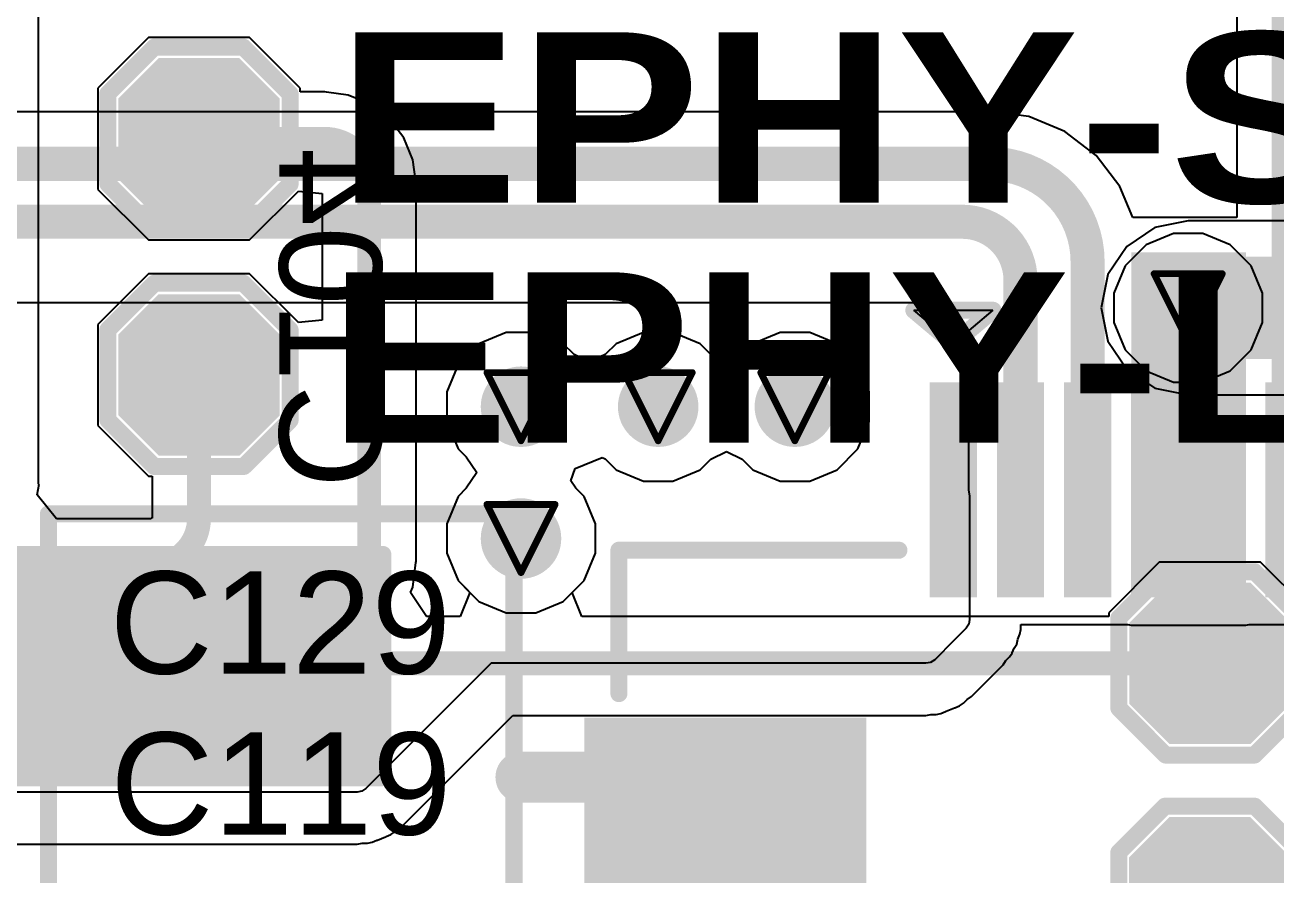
# Model space of a CAD drawing. Header units: inches. Extents: x 0 to 12.2, y 0 to 7.
# Drawn here: x 2.887 to 3.2541, y 1.9641 to 2.2135 of the extents above; entities that cross this region are included whole.
import ezdxf

# ---------------------------------------------------------------- set-up
doc = ezdxf.new("R2010")
doc.units = ezdxf.units.IN
doc.header["$MEASUREMENT"] = 0
for name, color, linetype in [('Bottom Layer', 5, 'Continuous'), ('Bottom Overlay', 54, 'Continuous'), ('Bottom Paste', 16, 'Continuous'), ('Bottom Solder', 6, 'Continuous'), ('Drill Drawing', 1, 'Continuous'), ('Layer 1', 16, 'Continuous'), ('Layer 2', 76, 'Continuous'), ('Top Layer', 1, 'Continuous'), ('Top Overlay', 2, 'Continuous'), ('Top Paste', 8, 'Continuous'), ('Top Solder', 216, 'Continuous'), ('Via Holes', 16, 'Continuous')]:
    doc.layers.add(name, color=color, linetype=linetype)
doc.styles.add('Arial', font='', dxfattribs={"height": 0.2})
doc.styles.add('Arial Black_Bold', font='', dxfattribs={"height": 0.2})
doc.styles.get('Arial').set_extended_font_data('Arial')
doc.styles.get('Arial Black_Bold').set_extended_font_data('Arial Black', bold=True)

# ---------------------------------------------------------------- blocks, each defined once
blk = doc.blocks.new('HX0_5_10P_XJH2_0_043_B_5')
at = {"layer": 'Bottom Layer'}
for points in [[(0.11614, 0.08465), (0.19488, 0.08465), (0.19488, 0.01772), (0.11614, 0.01772)], [(-0.01476, -0.02165), (-0.00492, -0.02165), (-0.00492, -0.08071), (-0.01476, -0.08071)], [(0.00492, -0.02165), (0.01476, -0.02165), (0.01476, -0.08071), (0.00492, -0.08071)], [(0.02461, -0.02165), (0.03445, -0.02165), (0.03445, -0.08071), (0.02461, -0.08071)], [(0.04429, -0.02165), (0.05413, -0.02165), (0.05413, -0.08071), (0.04429, -0.08071)], [(0.06398, -0.02165), (0.07382, -0.02165), (0.07382, -0.08071), (0.06398, -0.08071)], [(0.08366, -0.02165), (0.09351, -0.02165), (0.09351, -0.08071), (0.08366, -0.08071)]]:
    blk.add_hatch(color=5, dxfattribs=at).paths.add_polyline_path(points)
at = {"layer": 'Bottom Paste'}
for points in [[(0.11614, 0.08465), (0.19488, 0.08465), (0.19488, 0.01772), (0.11614, 0.01772)], [(-0.01476, -0.02165), (-0.00492, -0.02165), (-0.00492, -0.08071), (-0.01476, -0.08071)], [(0.00492, -0.02165), (0.01476, -0.02165), (0.01476, -0.08071), (0.00492, -0.08071)], [(0.02461, -0.02165), (0.03445, -0.02165), (0.03445, -0.08071), (0.02461, -0.08071)], [(0.04429, -0.02165), (0.05413, -0.02165), (0.05413, -0.08071), (0.04429, -0.08071)], [(0.06398, -0.02165), (0.07382, -0.02165), (0.07382, -0.08071), (0.06398, -0.08071)], [(0.08366, -0.02165), (0.09351, -0.02165), (0.09351, -0.08071), (0.08366, -0.08071)]]:
    blk.add_hatch(color=16, dxfattribs=at).paths.add_polyline_path(points)
at = {"layer": 'Bottom Solder'}
for points in [[(0.11414, 0.08665), (0.19688, 0.08665), (0.19688, 0.01572), (0.11414, 0.01572)], [(-0.01676, -0.01965), (-0.00292, -0.01965), (-0.00292, -0.08271), (-0.01676, -0.08271)], [(0.00292, -0.01965), (0.01676, -0.01965), (0.01676, -0.08271), (0.00292, -0.08271)], [(0.02261, -0.01965), (0.03645, -0.01965), (0.03645, -0.08271), (0.02261, -0.08271)], [(0.04229, -0.01965), (0.05613, -0.01965), (0.05613, -0.08271), (0.04229, -0.08271)], [(0.06198, -0.01965), (0.07582, -0.01965), (0.07582, -0.08271), (0.06198, -0.08271)], [(0.08166, -0.01965), (0.09551, -0.01965), (0.09551, -0.08271), (0.08166, -0.08271)]]:
    blk.add_hatch(color=6, dxfattribs=at).paths.add_polyline_path(points)
at = {"layer": 'Bottom Overlay'}
for points in [[(0.18673, 0.00862, 0.005, 0.005, 0), (0.18673, -0.03346, 0.005, 0.005, 0)], [(0.18673, -0.03346, 0.005, 0.005, 0), (0.10457, -0.03346, 0.005, 0.005, 0)]]:
    blk.add_lwpolyline(points, format="xyseb", dxfattribs=at)
for points in [[(0.18548, 0.00862, 0.0025, 0.0025, 1), (0.18798, 0.00862, 0.0025, 0.0025, 1)], [(0.10332, -0.03346, 0.0025, 0.0025, 1), (0.10582, -0.03346, 0.0025, 0.0025, 1)], [(0.18548, -0.03346, 0.0025, 0.0025, 1), (0.18798, -0.03346, 0.0025, 0.0025, 1)], [(0.18548, -0.03346, 0.0025, 0.0025, 1), (0.18798, -0.03346, 0.0025, 0.0025, 1)]]:
    blk.add_lwpolyline(points, format="xyseb", close=True, dxfattribs=at)
blk = doc.blocks.new('T____________0_5___29')
at = {"layer": 'Top Layer'}
blk.add_hatch(color=1, dxfattribs=at).paths.add_polyline_path([(0.00984, 0.01969), (-0.00984, 0.01969), (-0.01969, 0.00984), (-0.01969, -0.00984), (-0.00984, -0.01969), (0.00984, -0.01969), (0.01969, -0.00984), (0.01969, 0.00984)])
at = {"layer": 'Top Paste'}
blk.add_hatch(color=8, dxfattribs=at).paths.add_polyline_path([(0.00984, 0.01969), (-0.00984, 0.01969), (-0.01969, 0.00984), (-0.01969, -0.00984), (-0.00984, -0.01969), (0.00984, -0.01969), (0.01969, -0.00984), (0.01969, 0.00984)])
at = {"layer": 'Top Solder'}
blk.add_hatch(color=216, dxfattribs=at).paths.add_polyline_path([(0.01184, 0.02369), (-0.01184, 0.02369), (-0.02369, 0.01184), (-0.02369, -0.01184), (-0.01184, -0.02369), (0.01184, -0.02369), (0.02369, -0.01184), (0.02369, 0.01184)])
at = {"layer": 'Top Overlay'}
for points in [[(-0.02684, 0.01312, 0.005, 0.005, 0), (-0.01321, 0.02675, 0.005, 0.005, 0)], [(-0.01321, 0.02675, 0.005, 0.005, 0), (0.01325, 0.02675, 0.005, 0.005, 0)], [(0.02692, 0.01308, 0.005, 0.005, 0), (0.01325, 0.02675, 0.005, 0.005, 0)], [(-0.02684, -0.01316, 0.005, 0.005, 0), (-0.02684, 0.01312, 0.005, 0.005, 0)], [(0.02692, -0.01299, 0.005, 0.005, 0), (0.02692, 0.01308, 0.005, 0.005, 0)], [(-0.01328, -0.02672, 0.005, 0.005, 0), (-0.02684, -0.01316, 0.005, 0.005, 0)], [(0.01318, -0.02672, 0.005, 0.005, 0), (0.02692, -0.01299, 0.005, 0.005, 0)], [(0.01318, -0.02672, 0.005, 0.005, 0), (-0.01328, -0.02672, 0.005, 0.005, 0)]]:
    blk.add_lwpolyline(points, format="xyseb", dxfattribs=at)
for points in [[(-0.01446, 0.02675, 0.0025, 0.0025, 1), (-0.01196, 0.02675, 0.0025, 0.0025, 1)], [(-0.01446, 0.02675, 0.0025, 0.0025, 1), (-0.01196, 0.02675, 0.0025, 0.0025, 1)], [(0.012, 0.02675, 0.0025, 0.0025, 1), (0.0145, 0.02675, 0.0025, 0.0025, 1)], [(0.012, 0.02675, 0.0025, 0.0025, 1), (0.0145, 0.02675, 0.0025, 0.0025, 1)], [(-0.02809, 0.01312, 0.0025, 0.0025, 1), (-0.02559, 0.01312, 0.0025, 0.0025, 1)], [(-0.02809, 0.01312, 0.0025, 0.0025, 1), (-0.02559, 0.01312, 0.0025, 0.0025, 1)], [(0.02567, 0.01308, 0.0025, 0.0025, 1), (0.02816, 0.01308, 0.0025, 0.0025, 1)], [(0.02567, 0.01308, 0.0025, 0.0025, 1), (0.02816, 0.01308, 0.0025, 0.0025, 1)], [(-0.02809, -0.01316, 0.0025, 0.0025, 1), (-0.02559, -0.01316, 0.0025, 0.0025, 1)], [(-0.02809, -0.01316, 0.0025, 0.0025, 1), (-0.02559, -0.01316, 0.0025, 0.0025, 1)], [(0.02567, -0.01299, 0.0025, 0.0025, 1), (0.02816, -0.01299, 0.0025, 0.0025, 1)], [(0.02567, -0.01299, 0.0025, 0.0025, 1), (0.02816, -0.01299, 0.0025, 0.0025, 1)], [(-0.01453, -0.02672, 0.0025, 0.0025, 1), (-0.01203, -0.02672, 0.0025, 0.0025, 1)], [(-0.01453, -0.02672, 0.0025, 0.0025, 1), (-0.01203, -0.02672, 0.0025, 0.0025, 1)], [(0.01193, -0.02672, 0.0025, 0.0025, 1), (0.01443, -0.02672, 0.0025, 0.0025, 1)], [(0.01193, -0.02672, 0.0025, 0.0025, 1), (0.01443, -0.02672, 0.0025, 0.0025, 1)]]:
    blk.add_lwpolyline(points, format="xyseb", close=True, dxfattribs=at)
blk = doc.blocks.new('T____________0_5___30')
at = {"layer": 'Top Layer'}
blk.add_hatch(color=1, dxfattribs=at).paths.add_polyline_path([(0.00984, 0.01969), (-0.00984, 0.01969), (-0.01969, 0.00984), (-0.01969, -0.00984), (-0.00984, -0.01969), (0.00984, -0.01969), (0.01969, -0.00984), (0.01969, 0.00984)])
at = {"layer": 'Top Paste'}
blk.add_hatch(color=8, dxfattribs=at).paths.add_polyline_path([(0.00984, 0.01969), (-0.00984, 0.01969), (-0.01969, 0.00984), (-0.01969, -0.00984), (-0.00984, -0.01969), (0.00984, -0.01969), (0.01969, -0.00984), (0.01969, 0.00984)])
at = {"layer": 'Top Solder'}
blk.add_hatch(color=216, dxfattribs=at).paths.add_polyline_path([(0.01184, 0.02369), (-0.01184, 0.02369), (-0.02369, 0.01184), (-0.02369, -0.01184), (-0.01184, -0.02369), (0.01184, -0.02369), (0.02369, -0.01184), (0.02369, 0.01184)])
at = {"layer": 'Top Overlay'}
for points in [[(-0.02684, 0.01312, 0.005, 0.005, 0), (-0.01321, 0.02675, 0.005, 0.005, 0)], [(0.01325, 0.02675, 0.005, 0.005, 0), (-0.01321, 0.02675, 0.005, 0.005, 0)], [(0.02692, 0.01308, 0.005, 0.005, 0), (0.01325, 0.02675, 0.005, 0.005, 0)], [(-0.02685, -0.01316, 0.005, 0.005, 0), (-0.02684, 0.01312, 0.005, 0.005, 0)], [(0.02692, -0.01299, 0.005, 0.005, 0), (0.02692, 0.01308, 0.005, 0.005, 0)], [(-0.01328, -0.02672, 0.005, 0.005, 0), (-0.02685, -0.01316, 0.005, 0.005, 0)], [(0.01318, -0.02672, 0.005, 0.005, 0), (0.02692, -0.01299, 0.005, 0.005, 0)], [(0.01318, -0.02672, 0.005, 0.005, 0), (-0.01328, -0.02672, 0.005, 0.005, 0)]]:
    blk.add_lwpolyline(points, format="xyseb", dxfattribs=at)
for points in [[(-0.01446, 0.02675, 0.0025, 0.0025, 1), (-0.01196, 0.02675, 0.0025, 0.0025, 1)], [(-0.01446, 0.02675, 0.0025, 0.0025, 1), (-0.01196, 0.02675, 0.0025, 0.0025, 1)], [(0.012, 0.02675, 0.0025, 0.0025, 1), (0.0145, 0.02675, 0.0025, 0.0025, 1)], [(0.012, 0.02675, 0.0025, 0.0025, 1), (0.0145, 0.02675, 0.0025, 0.0025, 1)], [(-0.02809, 0.01312, 0.0025, 0.0025, 1), (-0.02559, 0.01312, 0.0025, 0.0025, 1)], [(-0.02809, 0.01312, 0.0025, 0.0025, 1), (-0.02559, 0.01312, 0.0025, 0.0025, 1)], [(0.02567, 0.01308, 0.0025, 0.0025, 1), (0.02817, 0.01308, 0.0025, 0.0025, 1)], [(0.02567, 0.01308, 0.0025, 0.0025, 1), (0.02817, 0.01308, 0.0025, 0.0025, 1)], [(-0.02809, -0.01316, 0.0025, 0.0025, 1), (-0.02559, -0.01316, 0.0025, 0.0025, 1)], [(-0.02809, -0.01316, 0.0025, 0.0025, 1), (-0.02559, -0.01316, 0.0025, 0.0025, 1)], [(0.02567, -0.01299, 0.0025, 0.0025, 1), (0.02817, -0.01299, 0.0025, 0.0025, 1)], [(0.02567, -0.01299, 0.0025, 0.0025, 1), (0.02817, -0.01299, 0.0025, 0.0025, 1)], [(-0.01453, -0.02672, 0.0025, 0.0025, 1), (-0.01203, -0.02672, 0.0025, 0.0025, 1)], [(-0.01453, -0.02672, 0.0025, 0.0025, 1), (-0.01203, -0.02672, 0.0025, 0.0025, 1)], [(0.01193, -0.02672, 0.0025, 0.0025, 1), (0.01443, -0.02672, 0.0025, 0.0025, 1)], [(0.01193, -0.02672, 0.0025, 0.0025, 1), (0.01443, -0.02672, 0.0025, 0.0025, 1)]]:
    blk.add_lwpolyline(points, format="xyseb", close=True, dxfattribs=at)
blk = doc.blocks.new('T____________0_5___38')
at = {"layer": 'Top Layer'}
blk.add_hatch(color=1, dxfattribs=at).paths.add_polyline_path([(0.00984, 0.01969), (-0.00984, 0.01969), (-0.01969, 0.00984), (-0.01969, -0.00984), (-0.00984, -0.01969), (0.00984, -0.01969), (0.01969, -0.00984), (0.01969, 0.00984)])
at = {"layer": 'Top Paste'}
blk.add_hatch(color=8, dxfattribs=at).paths.add_polyline_path([(0.00984, 0.01969), (-0.00984, 0.01969), (-0.01969, 0.00984), (-0.01969, -0.00984), (-0.00984, -0.01969), (0.00984, -0.01969), (0.01969, -0.00984), (0.01969, 0.00984)])
at = {"layer": 'Top Solder'}
blk.add_hatch(color=216, dxfattribs=at).paths.add_polyline_path([(0.01184, 0.02369), (-0.01184, 0.02369), (-0.02369, 0.01184), (-0.02369, -0.01184), (-0.01184, -0.02369), (0.01184, -0.02369), (0.02369, -0.01184), (0.02369, 0.01184)])
at = {"layer": 'Top Overlay'}
for points in [[(-0.01321, 0.02675, 0.005, 0.005, 0), (-0.02684, 0.01312, 0.005, 0.005, 0)], [(-0.01321, 0.02675, 0.005, 0.005, 0), (0.01325, 0.02675, 0.005, 0.005, 0)], [(0.01325, 0.02675, 0.005, 0.005, 0), (0.02692, 0.01308, 0.005, 0.005, 0)], [(-0.02684, 0.01312, 0.005, 0.005, 0), (-0.02684, -0.01316, 0.005, 0.005, 0)], [(0.02692, 0.01308, 0.005, 0.005, 0), (0.02692, -0.01299, 0.005, 0.005, 0)], [(-0.02684, -0.01316, 0.005, 0.005, 0), (-0.01328, -0.02672, 0.005, 0.005, 0)], [(0.02692, -0.01299, 0.005, 0.005, 0), (0.01318, -0.02672, 0.005, 0.005, 0)], [(-0.01328, -0.02672, 0.005, 0.005, 0), (0.01318, -0.02672, 0.005, 0.005, 0)]]:
    blk.add_lwpolyline(points, format="xyseb", dxfattribs=at)
for points in [[(-0.01446, 0.02675, 0.0025, 0.0025, 1), (-0.01196, 0.02675, 0.0025, 0.0025, 1)], [(-0.01446, 0.02675, 0.0025, 0.0025, 1), (-0.01196, 0.02675, 0.0025, 0.0025, 1)], [(0.012, 0.02675, 0.0025, 0.0025, 1), (0.0145, 0.02675, 0.0025, 0.0025, 1)], [(0.012, 0.02675, 0.0025, 0.0025, 1), (0.0145, 0.02675, 0.0025, 0.0025, 1)], [(-0.02809, 0.01312, 0.0025, 0.0025, 1), (-0.02559, 0.01312, 0.0025, 0.0025, 1)], [(-0.02809, 0.01312, 0.0025, 0.0025, 1), (-0.02559, 0.01312, 0.0025, 0.0025, 1)], [(0.02567, 0.01308, 0.0025, 0.0025, 1), (0.02817, 0.01308, 0.0025, 0.0025, 1)], [(0.02567, 0.01308, 0.0025, 0.0025, 1), (0.02817, 0.01308, 0.0025, 0.0025, 1)], [(-0.02809, -0.01316, 0.0025, 0.0025, 1), (-0.02559, -0.01316, 0.0025, 0.0025, 1)], [(-0.02809, -0.01316, 0.0025, 0.0025, 1), (-0.02559, -0.01316, 0.0025, 0.0025, 1)], [(0.02567, -0.01299, 0.0025, 0.0025, 1), (0.02817, -0.01299, 0.0025, 0.0025, 1)], [(0.02567, -0.01299, 0.0025, 0.0025, 1), (0.02817, -0.01299, 0.0025, 0.0025, 1)], [(-0.01453, -0.02672, 0.0025, 0.0025, 1), (-0.01203, -0.02672, 0.0025, 0.0025, 1)], [(-0.01453, -0.02672, 0.0025, 0.0025, 1), (-0.01203, -0.02672, 0.0025, 0.0025, 1)], [(0.01193, -0.02672, 0.0025, 0.0025, 1), (0.01443, -0.02672, 0.0025, 0.0025, 1)], [(0.01193, -0.02672, 0.0025, 0.0025, 1), (0.01443, -0.02672, 0.0025, 0.0025, 1)]]:
    blk.add_lwpolyline(points, format="xyseb", close=True, dxfattribs=at)
blk = doc.blocks.new('T____________0_5___39')
at = {"layer": 'Top Layer'}
blk.add_hatch(color=1, dxfattribs=at).paths.add_polyline_path([(0.00984, 0.01969), (-0.00984, 0.01969), (-0.01969, 0.00984), (-0.01969, -0.00984), (-0.00984, -0.01969), (0.00984, -0.01969), (0.01969, -0.00984), (0.01969, 0.00984)])
at = {"layer": 'Top Paste'}
blk.add_hatch(color=8, dxfattribs=at).paths.add_polyline_path([(0.00984, 0.01969), (-0.00984, 0.01969), (-0.01969, 0.00984), (-0.01969, -0.00984), (-0.00984, -0.01969), (0.00984, -0.01969), (0.01969, -0.00984), (0.01969, 0.00984)])
at = {"layer": 'Top Solder'}
blk.add_hatch(color=216, dxfattribs=at).paths.add_polyline_path([(0.01184, 0.02369), (-0.01184, 0.02369), (-0.02369, 0.01184), (-0.02369, -0.01184), (-0.01184, -0.02369), (0.01184, -0.02369), (0.02369, -0.01184), (0.02369, 0.01184)])
at = {"layer": 'Top Overlay'}
for points in [[(-0.01321, 0.02675, 0.005, 0.005, 0), (-0.02684, 0.01312, 0.005, 0.005, 0)], [(-0.01321, 0.02675, 0.005, 0.005, 0), (0.01325, 0.02675, 0.005, 0.005, 0)], [(0.01325, 0.02675, 0.005, 0.005, 0), (0.02692, 0.01308, 0.005, 0.005, 0)], [(-0.02684, 0.01312, 0.005, 0.005, 0), (-0.02684, -0.01316, 0.005, 0.005, 0)], [(0.02692, 0.01308, 0.005, 0.005, 0), (0.02692, -0.01299, 0.005, 0.005, 0)], [(-0.02684, -0.01316, 0.005, 0.005, 0), (-0.01328, -0.02672, 0.005, 0.005, 0)], [(0.02692, -0.01299, 0.005, 0.005, 0), (0.01318, -0.02672, 0.005, 0.005, 0)], [(-0.01328, -0.02672, 0.005, 0.005, 0), (0.01318, -0.02672, 0.005, 0.005, 0)]]:
    blk.add_lwpolyline(points, format="xyseb", dxfattribs=at)
for points in [[(-0.01446, 0.02675, 0.0025, 0.0025, 1), (-0.01196, 0.02675, 0.0025, 0.0025, 1)], [(-0.01446, 0.02675, 0.0025, 0.0025, 1), (-0.01196, 0.02675, 0.0025, 0.0025, 1)], [(0.012, 0.02675, 0.0025, 0.0025, 1), (0.0145, 0.02675, 0.0025, 0.0025, 1)], [(0.012, 0.02675, 0.0025, 0.0025, 1), (0.0145, 0.02675, 0.0025, 0.0025, 1)], [(-0.02809, 0.01312, 0.0025, 0.0025, 1), (-0.02559, 0.01312, 0.0025, 0.0025, 1)], [(-0.02809, 0.01312, 0.0025, 0.0025, 1), (-0.02559, 0.01312, 0.0025, 0.0025, 1)], [(0.02567, 0.01308, 0.0025, 0.0025, 1), (0.02817, 0.01308, 0.0025, 0.0025, 1)], [(0.02567, 0.01308, 0.0025, 0.0025, 1), (0.02817, 0.01308, 0.0025, 0.0025, 1)], [(-0.02809, -0.01316, 0.0025, 0.0025, 1), (-0.02559, -0.01316, 0.0025, 0.0025, 1)], [(-0.02809, -0.01316, 0.0025, 0.0025, 1), (-0.02559, -0.01316, 0.0025, 0.0025, 1)], [(0.02567, -0.01299, 0.0025, 0.0025, 1), (0.02817, -0.01299, 0.0025, 0.0025, 1)], [(0.02567, -0.01299, 0.0025, 0.0025, 1), (0.02817, -0.01299, 0.0025, 0.0025, 1)], [(-0.01453, -0.02672, 0.0025, 0.0025, 1), (-0.01203, -0.02672, 0.0025, 0.0025, 1)], [(-0.01453, -0.02672, 0.0025, 0.0025, 1), (-0.01203, -0.02672, 0.0025, 0.0025, 1)], [(0.01193, -0.02672, 0.0025, 0.0025, 1), (0.01443, -0.02672, 0.0025, 0.0025, 1)], [(0.01193, -0.02672, 0.0025, 0.0025, 1), (0.01443, -0.02672, 0.0025, 0.0025, 1)]]:
    blk.add_lwpolyline(points, format="xyseb", close=True, dxfattribs=at)
blk = doc.blocks.new('C___1210_B_252')
at = {"layer": 'Bottom Layer'}
for points in [[(-0.08, 0.055), (-0.02, 0.055), (-0.02, -0.055), (-0.08, -0.055)], [(0.02, 0.055), (0.08, 0.055), (0.08, -0.055), (0.02, -0.055)]]:
    blk.add_hatch(color=5, dxfattribs=at).paths.add_polyline_path(points)
at = {"layer": 'Bottom Paste'}
for points in [[(-0.08, 0.055), (-0.02, 0.055), (-0.02, -0.055), (-0.08, -0.055)], [(0.02, 0.055), (0.08, 0.055), (0.08, -0.055), (0.02, -0.055)]]:
    blk.add_hatch(color=16, dxfattribs=at).paths.add_polyline_path(points)
at = {"layer": 'Bottom Solder'}
for points in [[(-0.084, 0.059), (-0.016, 0.059), (-0.016, -0.059), (-0.084, -0.059)], [(0.016, 0.059), (0.084, 0.059), (0.084, -0.059), (0.016, -0.059)]]:
    blk.add_hatch(color=6, dxfattribs=at).paths.add_polyline_path(points)
at = {"layer": 'Bottom Overlay'}
for points in [[(-0.084, 0.059, 0.005, 0.005, 0), (-0.084, -0.059, 0.005, 0.005, 0)], [(-0.084, 0.059, 0.005, 0.005, 0), (-0.023, 0.059, 0.005, 0.005, 0)], [(0.084, 0.059, 0.005, 0.005, 0), (0.023, 0.059, 0.005, 0.005, 0)], [(0.084, 0.059, 0.005, 0.005, 0), (0.084, -0.059, 0.005, 0.005, 0)], [(-0.084, -0.059, 0.005, 0.005, 0), (-0.023, -0.059, 0.005, 0.005, 0)], [(0.084, -0.059, 0.005, 0.005, 0), (0.023, -0.059, 0.005, 0.005, 0)]]:
    blk.add_lwpolyline(points, format="xyseb", dxfattribs=at)
for points in [[(-0.08525, 0.059, 0.0025, 0.0025, 1), (-0.08275, 0.059, 0.0025, 0.0025, 1)], [(-0.08525, 0.059, 0.0025, 0.0025, 1), (-0.08275, 0.059, 0.0025, 0.0025, 1)], [(-0.02425, 0.059, 0.0025, 0.0025, 1), (-0.02175, 0.059, 0.0025, 0.0025, 1)], [(0.02175, 0.059, 0.0025, 0.0025, 1), (0.02425, 0.059, 0.0025, 0.0025, 1)], [(0.08275, 0.059, 0.0025, 0.0025, 1), (0.08525, 0.059, 0.0025, 0.0025, 1)], [(0.08275, 0.059, 0.0025, 0.0025, 1), (0.08525, 0.059, 0.0025, 0.0025, 1)], [(-0.08525, -0.059, 0.0025, 0.0025, 1), (-0.08275, -0.059, 0.0025, 0.0025, 1)], [(-0.08525, -0.059, 0.0025, 0.0025, 1), (-0.08275, -0.059, 0.0025, 0.0025, 1)], [(-0.02425, -0.059, 0.0025, 0.0025, 1), (-0.02175, -0.059, 0.0025, 0.0025, 1)], [(0.02175, -0.059, 0.0025, 0.0025, 1), (0.02425, -0.059, 0.0025, 0.0025, 1)], [(0.08275, -0.059, 0.0025, 0.0025, 1), (0.08525, -0.059, 0.0025, 0.0025, 1)], [(0.08275, -0.059, 0.0025, 0.0025, 1), (0.08525, -0.059, 0.0025, 0.0025, 1)]]:
    blk.add_lwpolyline(points, format="xyseb", close=True, dxfattribs=at)

msp = doc.modelspace()

# ---------------------------------------------------------------- hatches: boundary and pattern name
at = {"layer": 'Bottom Layer'}
msp.add_hatch(color=5, dxfattribs=at).paths.add_polyline_path([(3.21158, 2.04755), (3.24523, 2.04755), (3.24523, 2.14673), (3.21158, 2.14673)])
h = msp.add_hatch(color=5, dxfattribs=at)
edge = h.paths.add_edge_path()
edge.add_arc((3.22831, 2.13047), 0.01181, 0, 360)
h = msp.add_hatch(color=5, dxfattribs=at)
edge = h.paths.add_edge_path()
edge.add_arc((3.03254, 2.10146), 0.01181, 0, 360)
h = msp.add_hatch(color=5, dxfattribs=at)
edge = h.paths.add_edge_path()
edge.add_arc((3.07279, 2.10146), 0.01181, 0, 360)
h = msp.add_hatch(color=5, dxfattribs=at)
edge = h.paths.add_edge_path()
edge.add_arc((3.1129, 2.10146), 0.01181, 0, 360)
h = msp.add_hatch(color=5, dxfattribs=at)
edge = h.paths.add_edge_path()
edge.add_arc((3.03254, 2.06278), 0.01181, 0, 360)
at = {"layer": 'Layer 1'}
h = msp.add_hatch(color=16, dxfattribs=at)
edge = h.paths.add_edge_path()
edge.add_arc((3.22831, 2.13047), 0.01181, 0, 360)
h = msp.add_hatch(color=16, dxfattribs=at)
edge = h.paths.add_edge_path()
edge.add_arc((3.03254, 2.10146), 0.01181, 0, 360)
h = msp.add_hatch(color=16, dxfattribs=at)
edge = h.paths.add_edge_path()
edge.add_arc((3.07279, 2.10146), 0.01181, 0, 360)
h = msp.add_hatch(color=16, dxfattribs=at)
edge = h.paths.add_edge_path()
edge.add_arc((3.1129, 2.10146), 0.01181, 0, 360)
h = msp.add_hatch(color=16, dxfattribs=at)
edge = h.paths.add_edge_path()
edge.add_arc((3.03254, 2.06278), 0.01181, 0, 360)
at = {"layer": 'Layer 2'}
h = msp.add_hatch(color=76, dxfattribs=at)
edge = h.paths.add_edge_path()
edge.add_arc((3.22831, 2.13047), 0.01181, 0, 360)
h = msp.add_hatch(color=76, dxfattribs=at)
edge = h.paths.add_edge_path()
edge.add_arc((3.03254, 2.10146), 0.01181, 0, 360)
h = msp.add_hatch(color=76, dxfattribs=at)
edge = h.paths.add_edge_path()
edge.add_arc((3.07279, 2.10146), 0.01181, 0, 360)
h = msp.add_hatch(color=76, dxfattribs=at)
edge = h.paths.add_edge_path()
edge.add_arc((3.1129, 2.10146), 0.01181, 0, 360)
h = msp.add_hatch(color=76, dxfattribs=at)
edge = h.paths.add_edge_path()
edge.add_arc((3.03254, 2.06278), 0.01181, 0, 360)
at = {"layer": 'Top Layer'}
h = msp.add_hatch(color=1, dxfattribs=at)
edge = h.paths.add_edge_path()
edge.add_arc((3.22831, 2.13047), 0.01181, 0, 360)
h = msp.add_hatch(color=1, dxfattribs=at)
edge = h.paths.add_edge_path()
edge.add_arc((3.03254, 2.10146), 0.01181, 0, 360)
h = msp.add_hatch(color=1, dxfattribs=at)
edge = h.paths.add_edge_path()
edge.add_arc((3.07279, 2.10146), 0.01181, 0, 360)
h = msp.add_hatch(color=1, dxfattribs=at)
edge = h.paths.add_edge_path()
edge.add_arc((3.1129, 2.10146), 0.01181, 0, 360)
h = msp.add_hatch(color=1, dxfattribs=at)
edge = h.paths.add_edge_path()
edge.add_arc((3.03254, 2.06278), 0.01181, 0, 360)
at = {"layer": 'Via Holes'}
h = msp.add_hatch(color=7, dxfattribs=at)
edge = h.paths.add_edge_path()
edge.add_arc((3.22831, 2.13047), 0.00591, 0, 360)
h = msp.add_hatch(color=7, dxfattribs=at)
edge = h.paths.add_edge_path()
edge.add_arc((3.03254, 2.10146), 0.00591, 0, 360)
h = msp.add_hatch(color=7, dxfattribs=at)
edge = h.paths.add_edge_path()
edge.add_arc((3.07279, 2.10146), 0.00591, 0, 360)
h = msp.add_hatch(color=7, dxfattribs=at)
edge = h.paths.add_edge_path()
edge.add_arc((3.1129, 2.10146), 0.00591, 0, 360)
h = msp.add_hatch(color=7, dxfattribs=at)
edge = h.paths.add_edge_path()
edge.add_arc((3.03254, 2.06278), 0.00591, 0, 360)

# ---------------------------------------------------------------- linework, layer by layer
at = {"layer": 'Bottom Layer'}
for p, q in [((3.24255, 3.03456), (3.24255, 2.15693)), ((3.17011, 2.18802), (2.67683, 2.18802)), ((3.18151, 2.1866), (3.17011, 2.1881)), ((3.17011, 2.1881), (3.17011, 2.18802)), ((3.19214, 2.1822), (3.18151, 2.1866)), ((3.20126, 2.1752), (3.19214, 2.1822)), ((3.20826, 2.16608), (3.20126, 2.1752)), ((3.21205, 2.15693), (3.20826, 2.16608)), ((3.24255, 2.15693), (3.21205, 2.15693)), ((2.76031, 2.132), (3.15351, 2.132)), ((3.15351, 2.132), (3.16293, 2.12258)), ((3.16293, 2.12258), (3.16381, 2.1217)), ((3.16381, 2.1217), (3.16381, 2.07707)), ((3.16381, 2.07707), (3.16418, 2.0752)), ((3.16418, 2.0752), (3.16418, 2.03905)), ((3.1639, 2.03765), (3.16312, 2.03647)), ((3.16418, 2.03905), (3.1639, 2.03766)), ((3.1639, 2.03766), (3.1639, 2.03765)), ((3.17918, 2.03607), (3.17918, 2.03755)), ((3.17918, 2.03755), (3.21059, 2.03755)), ((3.21059, 2.03755), (3.21158, 2.03735)), ((3.21158, 2.03735), (3.24523, 2.03735)), ((3.24523, 2.03735), (3.24621, 2.03755)), ((3.24621, 2.03755), (3.25308, 2.03755)), ((3.25308, 2.03755), (3.25308, 2.03755)), ((3.25308, 2.03755), (3.31213, 2.03755)), ((3.16312, 2.03647), (3.15952, 2.03282)), ((3.17833, 2.03328), (3.1789, 2.03467)), ((3.1789, 2.03467), (3.17918, 2.03607)), ((3.15952, 2.03282), (3.15392, 2.02722)), ((3.17668, 2.02925), (3.17722, 2.03059)), ((3.17722, 2.03059), (3.17803, 2.0318)), ((3.17803, 2.0318), (3.17833, 2.03328)), ((3.15274, 2.02643), (3.15135, 2.02616)), ((3.15392, 2.02722), (3.15274, 2.02643)), ((3.17401, 2.02574), (3.17484, 2.02699)), ((3.17484, 2.02699), (3.1759, 2.02807)), ((3.1759, 2.02807), (3.17662, 2.02916)), ((3.17662, 2.02916), (3.17668, 2.02925)), ((3.17662, 2.02916), (3.17662, 2.02916)), ((3.17662, 2.02916), (3.17662, 2.02916)), ((3.02377, 2.02616), (3.01929, 2.02168)), ((3.15135, 2.02616), (3.02377, 2.02616)), ((3.17041, 2.02208), (3.17401, 2.02574)), ((3.01929, 2.02168), (2.98704, 1.98943)), ((3.01929, 2.02168), (3.01929, 2.02168)), ((3.16474, 2.01641), (3.17033, 2.022)), ((3.17033, 2.022), (3.17037, 2.02205)), ((3.17037, 2.02205), (3.17041, 2.02208)), ((3.16242, 2.01451), (3.16349, 2.01557)), ((3.16349, 2.01557), (3.16474, 2.01641)), ((3.15573, 2.01143), (3.15712, 2.01201)), ((3.15712, 2.01201), (3.15721, 2.01203)), ((3.15721, 2.01203), (3.15728, 2.01208)), ((3.15728, 2.01208), (3.15969, 2.01308)), ((3.15969, 2.01308), (3.15978, 2.01309)), ((3.15978, 2.01309), (3.15985, 2.01314)), ((3.15985, 2.01314), (3.16124, 2.01372)), ((3.16124, 2.01372), (3.16242, 2.01451)), ((2.99785, 1.97861), (3.0301, 2.01086)), ((3.0301, 2.01086), (3.15135, 2.01086)), ((3.15135, 2.01086), (3.15283, 2.01116)), ((3.15283, 2.01116), (3.15434, 2.01116)), ((3.15434, 2.01116), (3.15573, 2.01143)), ((2.98447, 1.98836), (2.76486, 1.98836)), ((2.98586, 1.98864), (2.98447, 1.98836)), ((2.98704, 1.98943), (2.98586, 1.98864)), ((2.9966, 1.97778), (2.99785, 1.97861)), ((2.99039, 1.97428), (2.99281, 1.97528)), ((2.99281, 1.97528), (2.99289, 1.9753)), ((2.99289, 1.9753), (2.99296, 1.97535)), ((2.99296, 1.97535), (2.99436, 1.97592)), ((2.99436, 1.97592), (2.99554, 1.97671)), ((2.99554, 1.97671), (2.9966, 1.97778)), ((2.76486, 1.97307), (2.98447, 1.97307)), ((2.98447, 1.97307), (2.98594, 1.97336)), ((2.98594, 1.97336), (2.98745, 1.97336)), ((2.98745, 1.97336), (2.98884, 1.97364)), ((2.98884, 1.97364), (2.99023, 1.97422)), ((2.99023, 1.97422), (2.99032, 1.97423)), ((2.99032, 1.97423), (2.99039, 1.97428))]:
    msp.add_line(p, q, dxfattribs=at)
for points in [[(3.25784, 2.07707, 0.01, 0.01, 0), (3.25784, 3.03456, 0.01, 0.01, 0)], [(2.67683, 2.17273, 0.01, 0.01, 0), (3.17011, 2.17273, 0.01, 0.01, 0)], [(3.17011, 2.17273, 0.01, 0.01, -0.414214), (3.19879, 2.14405, 0.01, 0.01, 0)], [(2.67683, 2.15573, 0.01, 0.01, 0), (3.16205, 2.15573, 0.01, 0.01, 0)], [(3.16205, 2.15573, 0.01, 0.01, -0.414214), (3.1791, 2.13867, 0.01, 0.01, 0)], [(3.19879, 2.07707, 0.01, 0.01, 0), (3.19879, 2.14405, 0.01, 0.01, 0)], [(3.1791, 2.07707, 0.01, 0.01, 0), (3.1791, 2.13867, 0.01, 0.01, 0)], [(3.03254, 1.99274, 0.015, 0.015, 0), (3.07446, 1.99274, 0.015, 0.015, 0)], [(3.07446, 1.99274, 0.015, 0.015, 0), (3.09249, 1.97471, 0.015, 0.015, 0)]]:
    msp.add_lwpolyline(points, format="xyseb", dxfattribs=at)
for points in [[(3.16761, 2.17273, 0.005, 0.005, 1), (3.17261, 2.17273, 0.005, 0.005, 1)], [(3.16761, 2.17273, 0.005, 0.005, 1), (3.17261, 2.17273, 0.005, 0.005, 1)], [(3.15955, 2.15573, 0.005, 0.005, 1), (3.16455, 2.15573, 0.005, 0.005, 1)], [(3.15955, 2.15573, 0.005, 0.005, 1), (3.16455, 2.15573, 0.005, 0.005, 1)], [(3.19629, 2.14405, 0.005, 0.005, 1), (3.20129, 2.14405, 0.005, 0.005, 1)], [(3.19629, 2.14405, 0.005, 0.005, 1), (3.20129, 2.14405, 0.005, 0.005, 1)], [(3.1766, 2.13867, 0.005, 0.005, 1), (3.1816, 2.13867, 0.005, 0.005, 1)], [(3.1766, 2.13867, 0.005, 0.005, 1), (3.1816, 2.13867, 0.005, 0.005, 1)], [(3.1766, 2.07707, 0.005, 0.005, 1), (3.1816, 2.07707, 0.005, 0.005, 1)], [(3.19629, 2.07707, 0.005, 0.005, 1), (3.20129, 2.07707, 0.005, 0.005, 1)], [(3.25534, 2.07707, 0.005, 0.005, 1), (3.26034, 2.07707, 0.005, 0.005, 1)], [(3.02879, 1.99274, 0.0075, 0.0075, 1), (3.03629, 1.99274, 0.0075, 0.0075, 1)], [(3.07071, 1.99274, 0.0075, 0.0075, 1), (3.07821, 1.99274, 0.0075, 0.0075, 1)], [(3.07071, 1.99274, 0.0075, 0.0075, 1), (3.07821, 1.99274, 0.0075, 0.0075, 1)], [(3.08874, 1.97471, 0.0075, 0.0075, 1), (3.09624, 1.97471, 0.0075, 0.0075, 1)]]:
    msp.add_lwpolyline(points, format="xyseb", close=True, dxfattribs=at)
at = {"layer": 'Bottom Overlay'}
for p, q in [((3.15942, 2.12), (3.14781, 2.12975)), ((3.14781, 2.12975), (3.17103, 2.12975)), ((3.17103, 2.12975), (3.15942, 2.12))]:
    msp.add_line(p, q, dxfattribs=at)
for points in [[(3.14781, 2.12975, 0.005, 0.005, 0), (3.17103, 2.12975, 0.005, 0.005, 0)], [(3.14781, 2.12975, 0.005, 0.005, 0), (3.15942, 2.12, 0.005, 0.005, 0)], [(3.15942, 2.12, 0.005, 0.005, 0), (3.17103, 2.12975, 0.005, 0.005, 0)]]:
    msp.add_lwpolyline(points, format="xyseb", dxfattribs=at)
for points in [[(3.14656, 2.12975, 0.0025, 0.0025, 1), (3.14906, 2.12975, 0.0025, 0.0025, 1)], [(3.14656, 2.12975, 0.0025, 0.0025, 1), (3.14906, 2.12975, 0.0025, 0.0025, 1)], [(3.16978, 2.12975, 0.0025, 0.0025, 1), (3.17228, 2.12975, 0.0025, 0.0025, 1)], [(3.16978, 2.12975, 0.0025, 0.0025, 1), (3.17228, 2.12975, 0.0025, 0.0025, 1)], [(3.15817, 2.12, 0.0025, 0.0025, 1), (3.16067, 2.12, 0.0025, 0.0025, 1)], [(3.15817, 2.12, 0.0025, 0.0025, 1), (3.16067, 2.12, 0.0025, 0.0025, 1)]]:
    msp.add_lwpolyline(points, format="xyseb", close=True, dxfattribs=at)
at = {"layer": 'Drill Drawing'}
for points in [[(3.21831, 2.14047, 0.002, 0.002, 0), (3.23831, 2.14047, 0.002, 0.002, 0)], [(3.21831, 2.14047, 0.002, 0.002, 0), (3.22831, 2.12047, 0.002, 0.002, 0)], [(3.22831, 2.12047, 0.002, 0.002, 0), (3.23831, 2.14047, 0.002, 0.002, 0)], [(3.02254, 2.11146, 0.002, 0.002, 0), (3.04254, 2.11146, 0.002, 0.002, 0)], [(3.02254, 2.11146, 0.002, 0.002, 0), (3.03254, 2.09146, 0.002, 0.002, 0)], [(3.03254, 2.09146, 0.002, 0.002, 0), (3.04254, 2.11146, 0.002, 0.002, 0)], [(3.06279, 2.11146, 0.002, 0.002, 0), (3.08279, 2.11146, 0.002, 0.002, 0)], [(3.06279, 2.11146, 0.002, 0.002, 0), (3.07279, 2.09146, 0.002, 0.002, 0)], [(3.07279, 2.09146, 0.002, 0.002, 0), (3.08279, 2.11146, 0.002, 0.002, 0)], [(3.1029, 2.11146, 0.002, 0.002, 0), (3.1229, 2.11146, 0.002, 0.002, 0)], [(3.1029, 2.11146, 0.002, 0.002, 0), (3.1129, 2.09146, 0.002, 0.002, 0)], [(3.1129, 2.09146, 0.002, 0.002, 0), (3.1229, 2.11146, 0.002, 0.002, 0)], [(3.02254, 2.07278, 0.002, 0.002, 0), (3.04254, 2.07278, 0.002, 0.002, 0)], [(3.02254, 2.07278, 0.002, 0.002, 0), (3.03254, 2.05278, 0.002, 0.002, 0)], [(3.03254, 2.05278, 0.002, 0.002, 0), (3.04254, 2.07278, 0.002, 0.002, 0)]]:
    msp.add_lwpolyline(points, format="xyseb", dxfattribs=at)
for points in [[(3.21781, 2.14047, 0.001, 0.001, 1), (3.21881, 2.14047, 0.001, 0.001, 1)], [(3.21781, 2.14047, 0.001, 0.001, 1), (3.21881, 2.14047, 0.001, 0.001, 1)], [(3.23781, 2.14047, 0.001, 0.001, 1), (3.23881, 2.14047, 0.001, 0.001, 1)], [(3.23781, 2.14047, 0.001, 0.001, 1), (3.23881, 2.14047, 0.001, 0.001, 1)], [(3.22781, 2.12047, 0.001, 0.001, 1), (3.22881, 2.12047, 0.001, 0.001, 1)], [(3.22781, 2.12047, 0.001, 0.001, 1), (3.22881, 2.12047, 0.001, 0.001, 1)], [(3.02204, 2.11146, 0.001, 0.001, 1), (3.02304, 2.11146, 0.001, 0.001, 1)], [(3.02204, 2.11146, 0.001, 0.001, 1), (3.02304, 2.11146, 0.001, 0.001, 1)], [(3.04204, 2.11146, 0.001, 0.001, 1), (3.04304, 2.11146, 0.001, 0.001, 1)], [(3.04204, 2.11146, 0.001, 0.001, 1), (3.04304, 2.11146, 0.001, 0.001, 1)], [(3.06229, 2.11146, 0.001, 0.001, 1), (3.06329, 2.11146, 0.001, 0.001, 1)], [(3.06229, 2.11146, 0.001, 0.001, 1), (3.06329, 2.11146, 0.001, 0.001, 1)], [(3.08229, 2.11146, 0.001, 0.001, 1), (3.08329, 2.11146, 0.001, 0.001, 1)], [(3.08229, 2.11146, 0.001, 0.001, 1), (3.08329, 2.11146, 0.001, 0.001, 1)], [(3.1024, 2.11146, 0.001, 0.001, 1), (3.1034, 2.11146, 0.001, 0.001, 1)], [(3.1024, 2.11146, 0.001, 0.001, 1), (3.1034, 2.11146, 0.001, 0.001, 1)], [(3.1224, 2.11146, 0.001, 0.001, 1), (3.1234, 2.11146, 0.001, 0.001, 1)], [(3.1224, 2.11146, 0.001, 0.001, 1), (3.1234, 2.11146, 0.001, 0.001, 1)], [(3.03204, 2.09146, 0.001, 0.001, 1), (3.03304, 2.09146, 0.001, 0.001, 1)], [(3.03204, 2.09146, 0.001, 0.001, 1), (3.03304, 2.09146, 0.001, 0.001, 1)], [(3.07229, 2.09146, 0.001, 0.001, 1), (3.07329, 2.09146, 0.001, 0.001, 1)], [(3.07229, 2.09146, 0.001, 0.001, 1), (3.07329, 2.09146, 0.001, 0.001, 1)], [(3.1124, 2.09146, 0.001, 0.001, 1), (3.1134, 2.09146, 0.001, 0.001, 1)], [(3.1124, 2.09146, 0.001, 0.001, 1), (3.1134, 2.09146, 0.001, 0.001, 1)], [(3.02204, 2.07278, 0.001, 0.001, 1), (3.02304, 2.07278, 0.001, 0.001, 1)], [(3.02204, 2.07278, 0.001, 0.001, 1), (3.02304, 2.07278, 0.001, 0.001, 1)], [(3.04204, 2.07278, 0.001, 0.001, 1), (3.04304, 2.07278, 0.001, 0.001, 1)], [(3.04204, 2.07278, 0.001, 0.001, 1), (3.04304, 2.07278, 0.001, 0.001, 1)], [(3.03204, 2.05278, 0.001, 0.001, 1), (3.03304, 2.05278, 0.001, 0.001, 1)], [(3.03204, 2.05278, 0.001, 0.001, 1), (3.03304, 2.05278, 0.001, 0.001, 1)]]:
    msp.add_lwpolyline(points, format="xyseb", close=True, dxfattribs=at)
at = {"layer": 'Layer 1'}
for p, q in [((3.22398, 2.15228), (3.21596, 2.14896)), ((3.23265, 2.15228), (3.22398, 2.15228)), ((3.24067, 2.14896), (3.23265, 2.15228)), ((3.21596, 2.14896), (3.20982, 2.14282)), ((3.24681, 2.14282), (3.24067, 2.14896)), ((3.20982, 2.14282), (3.2065, 2.1348)), ((3.25013, 2.1348), (3.24681, 2.14282)), ((3.2065, 2.1348), (3.2065, 2.12613)), ((3.25013, 2.12613), (3.25013, 2.1348)), ((3.2065, 2.12613), (3.20982, 2.11811)), ((3.24681, 2.11811), (3.25013, 2.12613)), ((3.0282, 2.12327), (3.02019, 2.11995)), ((3.03688, 2.12327), (3.0282, 2.12327)), ((3.0449, 2.11995), (3.03688, 2.12327)), ((3.06845, 2.12327), (3.06043, 2.11995)), ((3.07712, 2.12327), (3.06845, 2.12327)), ((3.08514, 2.11995), (3.07712, 2.12327)), ((3.10857, 2.12327), (3.10055, 2.11995)), ((3.11724, 2.12327), (3.10857, 2.12327)), ((3.12526, 2.11995), (3.11724, 2.12327)), ((3.02019, 2.11995), (3.01405, 2.11382)), ((3.04809, 2.11676), (3.0449, 2.11995)), ((3.06043, 2.11995), (3.05724, 2.11676)), ((3.08827, 2.11682), (3.08514, 2.11995)), ((3.10055, 2.11995), (3.09742, 2.11682)), ((3.13139, 2.11382), (3.12526, 2.11995)), ((3.20982, 2.11811), (3.21596, 2.11197)), ((3.24067, 2.11197), (3.24681, 2.11811)), ((3.05266, 2.11459), (3.04809, 2.11676)), ((3.05724, 2.11676), (3.05266, 2.11459)), ((3.09284, 2.11459), (3.08827, 2.11682)), ((3.09742, 2.11682), (3.09284, 2.11459)), ((3.01405, 2.11382), (3.01073, 2.1058)), ((3.13471, 2.1058), (3.13139, 2.11382)), ((3.21596, 2.11197), (3.22398, 2.10865)), ((3.23265, 2.10865), (3.24067, 2.11197)), ((3.22398, 2.10865), (3.23265, 2.10865)), ((3.01073, 2.1058), (3.01073, 2.09713)), ((3.13471, 2.09713), (3.13471, 2.1058)), ((3.01073, 2.09713), (3.01405, 2.08911)), ((3.13139, 2.08911), (3.13471, 2.09713)), ((3.01405, 2.08911), (3.01646, 2.0867)), ((3.12526, 2.08297), (3.13139, 2.08911)), ((3.01646, 2.0867), (3.0196, 2.08212)), ((3.04846, 2.08334), (3.05633, 2.0866)), ((3.05633, 2.0866), (3.05724, 2.08617)), ((3.05724, 2.08617), (3.06043, 2.08297)), ((3.08514, 2.08297), (3.08827, 2.0861)), ((3.08827, 2.0861), (3.09284, 2.08834)), ((3.09284, 2.08834), (3.09742, 2.0861)), ((3.09742, 2.0861), (3.10055, 2.08297)), ((3.0196, 2.08212), (3.01646, 2.07755)), ((3.04711, 2.07975), (3.04846, 2.08334)), ((3.06043, 2.08297), (3.06845, 2.07965)), ((3.07712, 2.07965), (3.08514, 2.08297)), ((3.10055, 2.08297), (3.10857, 2.07965)), ((3.11724, 2.07965), (3.12526, 2.08297)), ((3.04862, 2.07755), (3.04711, 2.07975)), ((3.06845, 2.07965), (3.07712, 2.07965)), ((3.10857, 2.07965), (3.11724, 2.07965)), ((3.01405, 2.07514), (3.01073, 2.06712)), ((3.01646, 2.07755), (3.01405, 2.07514)), ((3.05103, 2.07514), (3.04862, 2.07755)), ((3.05435, 2.06712), (3.05103, 2.07514)), ((3.01073, 2.06712), (3.01073, 2.05844)), ((3.05435, 2.05844), (3.05435, 2.06712)), ((3.01073, 2.05844), (3.01405, 2.05043)), ((3.05103, 2.05043), (3.05435, 2.05844)), ((3.01405, 2.05043), (3.02019, 2.04429)), ((3.0449, 2.04429), (3.05103, 2.05043)), ((3.02019, 2.04429), (3.0282, 2.04097)), ((3.0282, 2.04097), (3.03688, 2.04097)), ((3.03688, 2.04097), (3.0449, 2.04429))]:
    msp.add_line(p, q, dxfattribs=at)
at = {"layer": 'Layer 2'}
for p, q in [((3.22398, 2.15228), (3.21596, 2.14896)), ((3.23265, 2.15228), (3.22398, 2.15228)), ((3.24067, 2.14896), (3.23265, 2.15228)), ((3.21596, 2.14896), (3.20982, 2.14282)), ((3.24681, 2.14282), (3.24067, 2.14896)), ((3.20982, 2.14282), (3.2065, 2.1348)), ((3.25013, 2.1348), (3.24681, 2.14282)), ((3.2065, 2.1348), (3.2065, 2.12613)), ((3.25013, 2.12613), (3.25013, 2.1348)), ((3.2065, 2.12613), (3.20982, 2.11811)), ((3.24681, 2.11811), (3.25013, 2.12613)), ((3.20982, 2.11811), (3.21596, 2.11197)), ((3.24067, 2.11197), (3.24681, 2.11811)), ((3.21596, 2.11197), (3.22398, 2.10865)), ((3.23265, 2.10865), (3.24067, 2.11197)), ((3.22398, 2.10865), (3.23265, 2.10865))]:
    msp.add_line(p, q, dxfattribs=at)
at = {"layer": 'Top Layer'}
for p, q in [((2.89095, 2.07868), (2.89095, 2.2363)), ((2.92322, 2.20975), (2.90838, 2.19491)), ((2.95291, 2.20975), (2.92322, 2.20975)), ((2.96775, 2.19491), (2.95291, 2.20975)), ((2.90838, 2.19491), (2.90838, 2.16522)), ((2.96775, 2.19383), (2.96775, 2.19491)), ((2.97494, 2.19383), (2.96775, 2.19383)), ((2.97546, 2.19372), (2.97494, 2.19383)), ((2.98187, 2.19288), (2.97546, 2.19372)), ((2.98833, 2.1902), (2.98187, 2.19288)), ((2.99388, 2.18595), (2.98833, 2.1902)), ((2.99814, 2.1804), (2.99388, 2.18595)), ((3.00082, 2.17393), (2.99814, 2.1804)), ((3.00166, 2.16752), (3.00082, 2.17393)), ((3.00176, 2.167), (3.00166, 2.16752)), ((3.00176, 2.056), (3.00176, 2.167)), ((2.90838, 2.16522), (2.92322, 2.15038)), ((2.95291, 2.15038), (2.96724, 2.16471)), ((2.96724, 2.16471), (2.97424, 2.16398)), ((2.97424, 2.16398), (2.97424, 2.12686)), ((3.22831, 2.15596), (3.21856, 2.15401)), ((3.32674, 2.15596), (3.22831, 2.15596)), ((3.21856, 2.15401), (3.21029, 2.14849)), ((2.92322, 2.15038), (2.95291, 2.15038)), ((3.21029, 2.14849), (3.20477, 2.14022)), ((2.92322, 2.14047), (2.90838, 2.12562)), ((2.95291, 2.14047), (2.92322, 2.14047)), ((2.96724, 2.12614), (2.95291, 2.14047)), ((3.20477, 2.14022), (3.20282, 2.13047)), ((3.20282, 2.13047), (3.20477, 2.12071)), ((2.90838, 2.12562), (2.90838, 2.09594)), ((2.97424, 2.12686), (2.96724, 2.12614)), ((3.0282, 2.12327), (3.02019, 2.11995)), ((3.03688, 2.12327), (3.0282, 2.12327)), ((3.0449, 2.11995), (3.03688, 2.12327)), ((3.06845, 2.12327), (3.06043, 2.11995)), ((3.07712, 2.12327), (3.06845, 2.12327)), ((3.08514, 2.11995), (3.07712, 2.12327)), ((3.10857, 2.12327), (3.10055, 2.11995)), ((3.11724, 2.12327), (3.10857, 2.12327)), ((3.12526, 2.11995), (3.11724, 2.12327)), ((3.02019, 2.11995), (3.01405, 2.11382)), ((3.04809, 2.11676), (3.0449, 2.11995)), ((3.06043, 2.11995), (3.05724, 2.11676)), ((3.08827, 2.11682), (3.08514, 2.11995)), ((3.10055, 2.11995), (3.09742, 2.11682)), ((3.13139, 2.11382), (3.12526, 2.11995)), ((3.20477, 2.12071), (3.21029, 2.11244)), ((3.05266, 2.11459), (3.04809, 2.11676)), ((3.05724, 2.11676), (3.05266, 2.11459)), ((3.09284, 2.11459), (3.08827, 2.11682)), ((3.09742, 2.11682), (3.09284, 2.11459)), ((3.01405, 2.11382), (3.01073, 2.1058)), ((3.13471, 2.1058), (3.13139, 2.11382)), ((3.21029, 2.11244), (3.21856, 2.10692)), ((3.01073, 2.1058), (3.01073, 2.09713)), ((3.13471, 2.09713), (3.13471, 2.1058)), ((3.21856, 2.10692), (3.22831, 2.10498)), ((3.22831, 2.10498), (3.32674, 2.10498)), ((3.01073, 2.09713), (3.01405, 2.08911)), ((3.13139, 2.08911), (3.13471, 2.09713)), ((2.90838, 2.09594), (2.92322, 2.0811)), ((3.01405, 2.08911), (3.01646, 2.0867)), ((3.12526, 2.08297), (3.13139, 2.08911)), ((3.01646, 2.0867), (3.0196, 2.08212)), ((3.04846, 2.08334), (3.05633, 2.0866)), ((3.05633, 2.0866), (3.05724, 2.08617)), ((3.05724, 2.08617), (3.06043, 2.08297)), ((3.08514, 2.08297), (3.08827, 2.0861)), ((3.08827, 2.0861), (3.09284, 2.08834)), ((3.09284, 2.08834), (3.09742, 2.0861)), ((3.09742, 2.0861), (3.10055, 2.08297)), ((3.0196, 2.08212), (3.01646, 2.07755)), ((3.04711, 2.07975), (3.04846, 2.08334)), ((3.06043, 2.08297), (3.06845, 2.07965)), ((3.07712, 2.07965), (3.08514, 2.08297)), ((3.10055, 2.08297), (3.10857, 2.07965)), ((3.11724, 2.07965), (3.12526, 2.08297)), ((2.89052, 2.07555), (2.89115, 2.07868)), ((2.89115, 2.07868), (2.89095, 2.07868)), ((2.92322, 2.0811), (2.9243, 2.0811)), ((2.9243, 2.0811), (2.9243, 2.06878)), ((3.04862, 2.07755), (3.04711, 2.07975)), ((3.06845, 2.07965), (3.07712, 2.07965)), ((3.10857, 2.07965), (3.11724, 2.07965)), ((2.89627, 2.06855), (2.89052, 2.07555)), ((3.01405, 2.07514), (3.01073, 2.06712)), ((3.01646, 2.07755), (3.01405, 2.07514)), ((3.05103, 2.07514), (3.04862, 2.07755)), ((3.05435, 2.06712), (3.05103, 2.07514)), ((2.92406, 2.06855), (2.89627, 2.06855)), ((2.9243, 2.06878), (2.92406, 2.06878)), ((2.92406, 2.06878), (2.92406, 2.06855)), ((3.01073, 2.06712), (3.01073, 2.05844)), ((3.05435, 2.05844), (3.05435, 2.06712)), ((3.00076, 2.0485), (3.00172, 2.05575)), ((3.00172, 2.05575), (3.00176, 2.056)), ((3.01073, 2.05844), (3.01405, 2.05043)), ((3.05103, 2.05043), (3.05435, 2.05844)), ((3.21984, 2.05584), (3.205, 2.041)), ((3.24953, 2.05584), (3.21984, 2.05584)), ((3.26437, 2.041), (3.24953, 2.05584)), ((3.00011, 2.04692), (3.00076, 2.0485)), ((3.01405, 2.05043), (3.01756, 2.04692)), ((3.04753, 2.04692), (3.05103, 2.05043)), ((3.00478, 2.03992), (3.00011, 2.04692)), ((3.01756, 2.04692), (3.01466, 2.03992)), ((3.05043, 2.03992), (3.04753, 2.04692)), ((3.205, 2.041), (3.205, 2.03992)), ((3.01466, 2.03992), (3.00478, 2.03992)), ((3.205, 2.03992), (3.05043, 2.03992))]:
    msp.add_line(p, q, dxfattribs=at)
for points in [[(2.93806, 2.18006, 0.007, 0.007, 0), (2.97494, 2.18006, 0.007, 0.007, 0)], [(2.97494, 2.18006, 0.007, 0.007, -0.414214), (2.988, 2.167, 0.007, 0.007, 0)], [(2.988, 2.056, 0.007, 0.007, 0), (2.988, 2.167, 0.007, 0.007, 0)], [(3.22831, 2.13047, 0.03, 0.03, 0), (3.32674, 2.13047, 0.03, 0.03, 0)], [(2.93806, 2.06878, 0.007, 0.007, 0), (2.93806, 2.11078, 0.007, 0.007, 0)], [(2.93806, 2.06878, 0.007, 0.007, -0.414214), (2.92406, 2.05478, 0.007, 0.007, 0)], [(2.988, 2.056, 0.007, 0.007, -0.414214), (2.97278, 2.04078, 0.007, 0.007, 0)], [(2.54604, 2.05478, 0.007, 0.007, 0), (2.92406, 2.05478, 0.007, 0.007, 0)], [(2.54024, 2.04078, 0.007, 0.007, 0), (2.97278, 2.04078, 0.007, 0.007, 0)], [(2.87719, 2.00001, 0.007, 0.007, -0.414214), (2.90333, 2.02616, 0.007, 0.007, 0)], [(2.90333, 2.02616, 0.007, 0.007, 0), (3.23469, 2.02616, 0.007, 0.007, 0)]]:
    msp.add_lwpolyline(points, format="xyseb", dxfattribs=at)
for points in [[(2.93631, 2.18006, 0.0035, 0.0035, 1), (2.93981, 2.18006, 0.0035, 0.0035, 1)], [(2.97319, 2.18006, 0.0035, 0.0035, 1), (2.97669, 2.18006, 0.0035, 0.0035, 1)], [(2.97319, 2.18006, 0.0035, 0.0035, 1), (2.97669, 2.18006, 0.0035, 0.0035, 1)], [(2.98625, 2.167, 0.0035, 0.0035, 1), (2.98975, 2.167, 0.0035, 0.0035, 1)], [(2.98625, 2.167, 0.0035, 0.0035, 1), (2.98975, 2.167, 0.0035, 0.0035, 1)], [(3.22081, 2.13047, 0.015, 0.015, 1), (3.23581, 2.13047, 0.015, 0.015, 1)], [(2.93631, 2.11078, 0.0035, 0.0035, 1), (2.93981, 2.11078, 0.0035, 0.0035, 1)], [(2.93631, 2.06878, 0.0035, 0.0035, 1), (2.93981, 2.06878, 0.0035, 0.0035, 1)], [(2.93631, 2.06878, 0.0035, 0.0035, 1), (2.93981, 2.06878, 0.0035, 0.0035, 1)], [(2.98625, 2.056, 0.0035, 0.0035, 1), (2.98975, 2.056, 0.0035, 0.0035, 1)], [(2.98625, 2.056, 0.0035, 0.0035, 1), (2.98975, 2.056, 0.0035, 0.0035, 1)], [(2.92231, 2.05478, 0.0035, 0.0035, 1), (2.92581, 2.05478, 0.0035, 0.0035, 1)], [(2.92231, 2.05478, 0.0035, 0.0035, 1), (2.92581, 2.05478, 0.0035, 0.0035, 1)], [(2.97103, 2.04078, 0.0035, 0.0035, 1), (2.97453, 2.04078, 0.0035, 0.0035, 1)], [(2.97103, 2.04078, 0.0035, 0.0035, 1), (2.97453, 2.04078, 0.0035, 0.0035, 1)], [(2.90158, 2.02616, 0.0035, 0.0035, 1), (2.90508, 2.02616, 0.0035, 0.0035, 1)], [(2.90158, 2.02616, 0.0035, 0.0035, 1), (2.90508, 2.02616, 0.0035, 0.0035, 1)], [(3.23294, 2.02616, 0.0035, 0.0035, 1), (3.23644, 2.02616, 0.0035, 0.0035, 1)]]:
    msp.add_lwpolyline(points, format="xyseb", close=True, dxfattribs=at)
at = {"layer": 'Top Overlay'}
for points in [[(2.89387, 2.07, 0.005, 0.005, 0), (3.03048, 2.07, 0.005, 0.005, 0)], [(2.89387, 1.8656, 0.005, 0.005, 0), (2.89387, 2.07, 0.005, 0.005, 0)], [(3.03048, 1.8656, 0.005, 0.005, 0), (3.03048, 2.07, 0.005, 0.005, 0)]]:
    msp.add_lwpolyline(points, format="xyseb", dxfattribs=at)
for points in [[(2.89262, 2.07, 0.0025, 0.0025, 1), (2.89512, 2.07, 0.0025, 0.0025, 1)], [(2.89262, 2.07, 0.0025, 0.0025, 1), (2.89512, 2.07, 0.0025, 0.0025, 1)], [(3.02923, 2.07, 0.0025, 0.0025, 1), (3.03173, 2.07, 0.0025, 0.0025, 1)], [(3.02923, 2.07, 0.0025, 0.0025, 1), (3.03173, 2.07, 0.0025, 0.0025, 1)]]:
    msp.add_lwpolyline(points, format="xyseb", close=True, dxfattribs=at)

# ---------------------------------------------------------------- block references
for name, p, rotation in [('T____________0_5___38', (2.93806, 2.18006), 90), ('T____________0_5___39', (2.93806, 2.11078), 90), ('HX0_5_10P_XJH2_0_043_B_5', (3.248, 2.02589), 180), ('C___1210_B_252', (2.933, 1.9741), 90), ('T____________0_5___29', (3.23469, 2.02616), 270), ('T____________0_5___30', (3.23468, 1.95739), 270)]:
    msp.add_blockref(name, p, dxfattribs=dict(rotation=rotation))

# ---------------------------------------------------------------- texts
at = {"layer": 'Bottom Overlay', "style": 'Arial', "text_generation_flag": 2}
msp.add_text('C104', height=0.03, rotation=270, dxfattribs=at).set_placement((2.96164, 2.07754))
at = {"layer": 'Top Overlay'}
for s, height, style, p in [('EPHY-SPD', 0.05, 'Arial Black_Bold', (2.97853, 2.16132)), ('EPHY-LNK', 0.05, 'Arial Black_Bold', (2.97581, 2.0909)), ('C129', 0.03, 'Arial', (2.91182, 2.02311)), ('C119', 0.03, 'Arial', (2.91202, 1.97588))]:
    msp.add_text(s, height=height, dxfattribs=dict(at, style=style)).set_placement(p)

doc.saveas('drawing.dxf')
